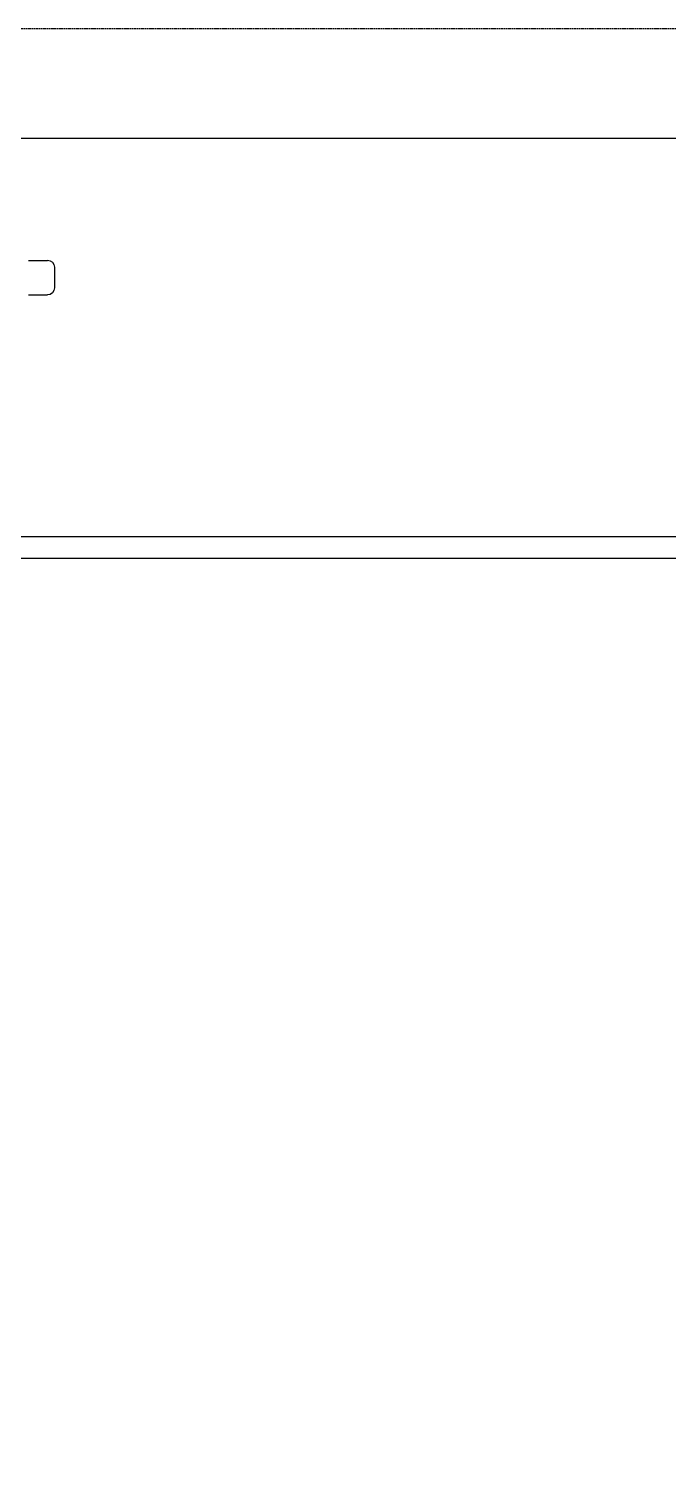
# Model space of a CAD drawing. Extents: x -1899985 to 1774885, y 556286 to 2175695.
# Drawn here: x -1110016 to -1108850, y 574865 to 577467 of the extents above; entities that cross this region are included whole.
import ezdxf

# ---------------------------------------------------------------- set-up
doc = ezdxf.new("R2010")
doc.units = 0
doc.header["$LTSCALE"] = 10
doc.header["$MEASUREMENT"] = 0
doc.linetypes.add('20剖面图$0$DASH', pattern=[0.35, 0.25, -0.1])
for name, color, linetype in [('20剖面图$0$A-LIN-V', 9, 'Continuous'), ('20剖面图$0$EWHS5T6M-3', 7, 'Continuous'), ('20剖面图$0$FHSGH10105-主梁-04', 7, 'Continuous'), ('20剖面图$0$FHSGH10105-主梁-06', 7, 'Continuous'), ('20剖面图$0$S-SB', 21, 'Continuous'), ('A-LIN-V', 9, 'Continuous')]:
    doc.layers.add(name, color=color, linetype=linetype)

# ---------------------------------------------------------------- blocks, each defined once
blk = doc.blocks.new('20剖面图$0$n44')
at = {"color": 6, "linetype": '20剖面图$0$DASH'}
blk.add_lwpolyline([(1563769.3, -78840.6), (1555174.3, -78840.6), (1555174.3, -81443.1)], dxfattribs=at)
at = {"layer": '20剖面图$0$EWHS5T6M-3', "color": 3, "linetype": 'Continuous'}
for p, q in [((1559756.7, -79262.8), (1559722.1, -79262.8)), ((1559756.7, -79262.8), (1559722.1, -79262.8)), ((1559709.5, -79275.3), (1559709.5, -79313.1)), ((1559709.5, -79275.3), (1559709.5, -79313.1)), ((1559756.7, -79325.6), (1559722.1, -79325.6)), ((1559756.7, -79325.6), (1559722.1, -79325.6))]:
    blk.add_line(p, q, dxfattribs=at)
for centre, start, end in [((1559722.1, -79275.3), 90, 180), ((1559722.1, -79275.3), 90, 180), ((1559722.1, -79313.1), 180, 270), ((1559722.1, -79313.1), 180, 270)]:
    blk.add_arc(centre, 12.6, start, end, dxfattribs=at)
at = {"layer": '20剖面图$0$FHSGH10105-主梁-04', "color": 3, "linetype": 'Continuous'}
blk.add_line((1555299.5, -79040.6), (1563769.3, -79040.6), dxfattribs=at)
at = {"layer": '20剖面图$0$FHSGH10105-主梁-06', "color": 3, "linetype": 'Continuous'}
for p, q in [((1555503.3, -79766.3), (1563769.3, -79766.3)), ((1555299.5, -79805.6), (1563769.3, -79805.6))]:
    blk.add_line(p, q, dxfattribs=at)
blk = doc.blocks.new('20剖面图$0$G$C20E3758E')
at = {"layer": '20剖面图$0$S-SB', "xscale": -0.6363000000750548, "yscale": 0.6363000000750548, "zscale": 0.6363000000750548}
blk.add_blockref('20剖面图$0$n44', (994249.58, 52810.36), dxfattribs=at)
blk = doc.blocks.new('20剖面图')
at = {"layer": '20剖面图$0$A-LIN-V', "xscale": 1.571585729816195, "yscale": 1.571585729816195, "zscale": 1.571585729816195}
blk.add_blockref('20剖面图$0$G$C20E3758E', (-1112807.8, 573312.1), dxfattribs=at)

msp = doc.modelspace()

# ---------------------------------------------------------------- block references
at = {"layer": 'A-LIN-V'}
msp.add_blockref('20剖面图', (0, 0), dxfattribs=at)

doc.saveas('drawing.dxf')
